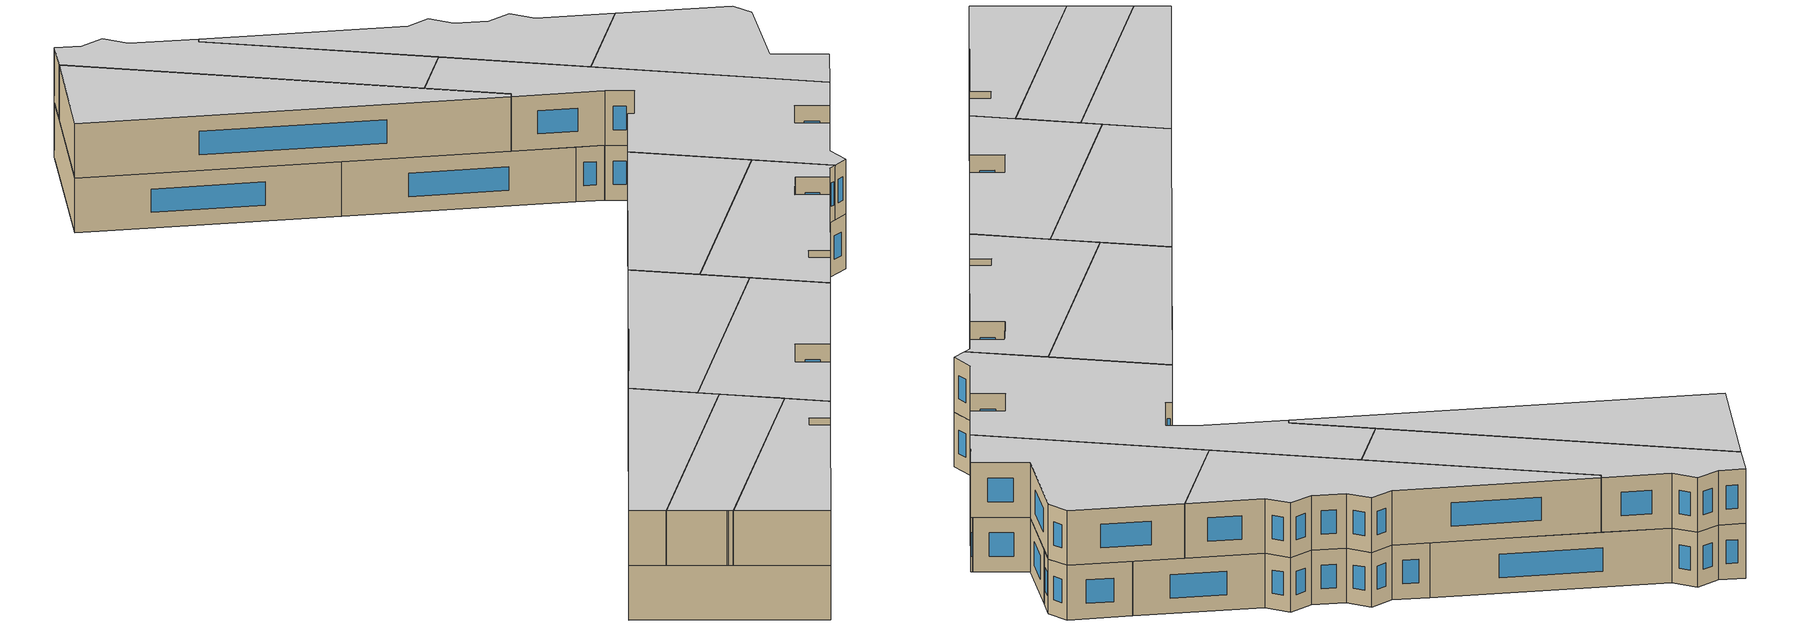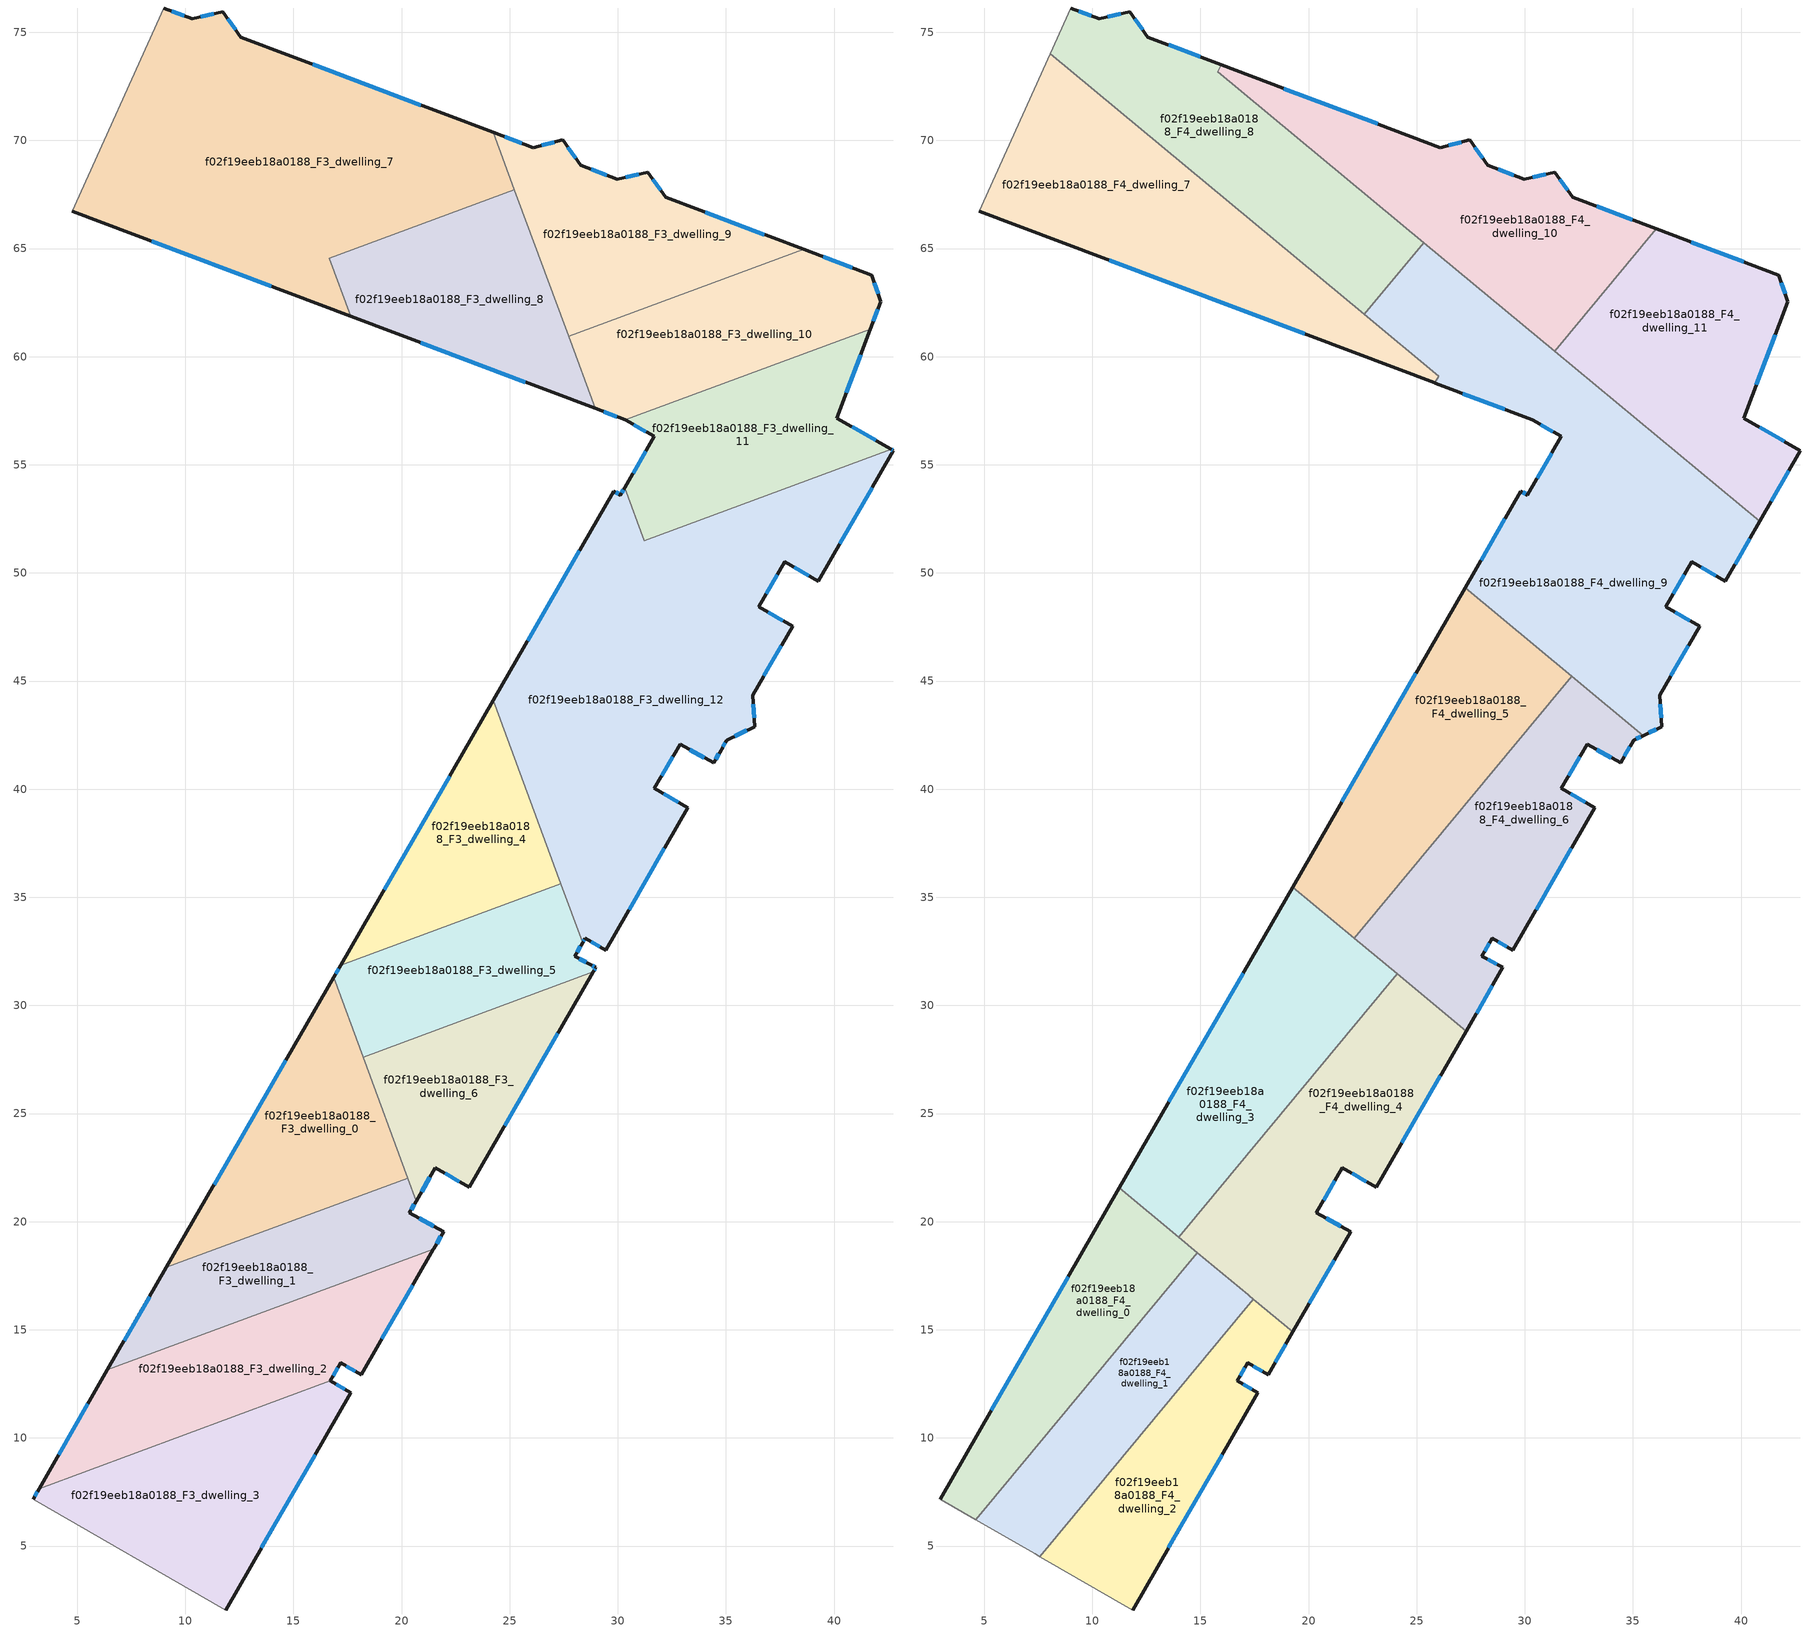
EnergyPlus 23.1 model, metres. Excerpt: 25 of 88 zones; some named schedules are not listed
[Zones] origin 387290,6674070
f02f19eeb18a0188_F3_dwelling_0
 floor to f02f19eeb18a0188_F2_dwelling_0 (EU_floor_Construction): 16.85,31.29 20.29,22.01 9.13,17.88 z9
 wall outside (EU_wall_Construction): 16.85,31.29 9.13,17.88 z9:12
 wall to f02f19eeb18a0188_F3_dwelling_1 (EU_wall_Construction): 9.13,17.88 20.29,22.01 z9:12
 wall to f02f19eeb18a0188_F3_dwelling_6 (EU_wall_Construction): 20.29,22.01 18.22,27.61 z9:12
 wall to f02f19eeb18a0188_F3_dwelling_5 (EU_wall_Construction): 18.22,27.61 16.85,31.29 z9:12
 window (EU_Window_Construction): 14.65,27.46 11.33,21.71 z9.86:11.14
f02f19eeb18a0188_F3_dwelling_1
 floor to f02f19eeb18a0188_F2_dwelling_1 (EU_floor_Construction): 20.68,20.95 20.37,20.41 21.95,19.54 21.49,18.76 21.47,18.73 6.4,13.14 9.13,17.88 20.29,22.01 z9
 wall outside (EU_wall_Construction): 21.47,18.73 21.49,18.76 21.95,19.54 20.37,20.41 20.68,20.95 / 9.13,17.88 6.4,13.14 z9:12
 wall to f02f19eeb18a0188_F3_dwelling_2 (EU_wall_Construction): 6.4,13.14 21.47,18.73 z9:12
 wall to f02f19eeb18a0188_F3_dwelling_6 (EU_wall_Construction): 20.68,20.95 20.29,22.01 z9:12
 window (EU_Window_Construction): 20.46,20.56 20.59,20.8 / 21.49,19.79 20.82,20.16 / 21.62,18.98 21.82,19.32 / 8.35,16.53 7.18,14.5 z9.86:11.14
f02f19eeb18a0188_F3_dwelling_10
 floor to f02f19eeb18a0188_F2_dwelling_10 (EU_floor_Construction): 41.74,63.77 42.15,62.55 41.67,61.27 30.35,57.08 28.96,57.61 27.72,60.94 38.59,64.96 z9
 wall outside (EU_wall_Construction): 41.67,61.27 42.15,62.55 41.74,63.77 38.59,64.96 / 28.96,57.61 30.35,57.08 z9:12
 wall to f02f19eeb18a0188_F3_dwelling_11 (EU_wall_Construction): 30.35,57.08 41.67,61.27 z9:12
 wall to f02f19eeb18a0188_F3_dwelling_9 (EU_wall_Construction): 38.59,64.96 27.72,60.94 z9:12
 wall to f02f19eeb18a0188_F3_dwelling_8 (EU_wall_Construction): 27.72,60.94 28.96,57.61 z9:12
 window (EU_Window_Construction): 40.84,64.11 39.49,64.62 / 42.03,62.9 41.86,63.42 / 41.81,61.64 42.01,62.18 / 29.36,57.46 29.95,57.23 z9.86:11.14
f02f19eeb18a0188_F3_dwelling_11
 floor to f02f19eeb18a0188_F2_dwelling_11 (EU_floor_Construction): 41.67,61.27 40.12,57.16 42.64,55.71 31.22,51.48 30.32,53.94 31.68,56.31 30.35,57.08 z9
 wall outside (EU_wall_Construction): 42.64,55.71 40.12,57.16 41.67,61.27 / 30.35,57.08 31.68,56.31 30.32,53.94 z9:12
 wall to f02f19eeb18a0188_F3_dwelling_12 (EU_wall_Construction): 30.32,53.94 31.22,51.48 42.64,55.71 z9:12
 window (EU_Window_Construction): 41.92,56.12 40.84,56.75 / 31.29,55.63 30.71,54.62 / 30.73,56.86 31.3,56.53 / 40.56,58.34 41.23,60.1 z9.86:11.14
f02f19eeb18a0188_F3_dwelling_12
 floor to f02f19eeb18a0188_F2_dwelling_12 (EU_floor_Construction): 42.75,55.65 39.28,49.62 37.72,50.52 36.52,48.44 38.08,47.54 36.23,44.33 36.33,42.9 35.03,42.26 34.79,41.84 34.77,41.8 34.43,41.22 32.9,42.07 31.68,40.04 33.24,39.14 29.44,32.55 28.49,33.1 28.38,32.91 24.23,44.1 29.81,53.78 30.12,53.6 30.32,53.94 31.22,51.48 42.64,55.71 z9
 wall outside (EU_wall_Construction): 28.38,32.91 28.49,33.1 29.44,32.55 33.24,39.14 31.68,40.04 32.9,42.07 34.43,41.22 34.77,41.8 34.79,41.84 35.03,42.26 36.33,42.9 36.23,44.33 38.08,47.54 36.52,48.44 37.72,50.52 39.28,49.62 42.75,55.65 42.64,55.71 / 30.32,53.94 30.12,53.6 29.81,53.78 24.23,44.1 z9:12
 wall to f02f19eeb18a0188_F3_dwelling_4 (EU_wall_Construction): 24.23,44.1 27.37,35.63 z9:12
 wall to f02f19eeb18a0188_F3_dwelling_5 (EU_wall_Construction): 27.37,35.63 28.38,32.91 z9:12
 window (EU_Window_Construction): 30.53,34.43 32.15,37.26 / 28.76,32.95 29.17,32.71 / 28.41,32.96 28.46,33.05 / 28.22,51.01 25.83,46.87 / 30.03,53.65 29.9,53.73 / 30.26,53.84 30.18,53.7 / 42.72,55.67 42.67,55.69 / 40.27,51.34 41.75,53.93 / 38.16,50.26 38.83,49.88 / 36.86,49.03 37.37,49.92 / 37.63,47.8 36.96,48.18 / 36.76,45.25 37.55,46.62 / 36.3,43.31 36.26,43.92 / 35.4,42.44 35.96,42.71 / 34.86,41.96 34.96,42.14 / 34.53,41.38 34.68,41.64 / 33.34,41.83 33.99,41.46 / 32.03,40.62 32.55,41.49 / 32.79,39.39 32.12,39.78 z9.86:11.14
f02f19eeb18a0188_F3_dwelling_2
 floor to f02f19eeb18a0188_F2_dwelling_2 (EU_floor_Construction): 21.47,18.73 18.13,12.92 17.18,13.47 16.7,12.64 3.24,7.66 6.4,13.14 z9
 wall outside (EU_wall_Construction): 16.7,12.64 17.18,13.47 18.13,12.92 21.47,18.73 / 6.4,13.14 3.24,7.66 z9:12
 wall to f02f19eeb18a0188_F3_dwelling_3 (EU_wall_Construction): 3.24,7.66 16.7,12.64 z9:12
 window (EU_Window_Construction): 19.09,14.58 20.52,17.07 / 17.45,13.32 17.86,13.08 / 16.84,12.88 17.04,13.24 / 5.49,11.58 4.14,9.22 z9.86:11.14
f02f19eeb18a0188_F3_dwelling_3
 floor to f02f19eeb18a0188_F2_dwelling_3 (EU_floor_Construction): 17.65,12.09 11.86,2.04 2.96,7.17 3.24,7.66 16.7,12.64 z9
 wall outside (EU_wall_Construction): 3.24,7.66 2.96,7.17 / 11.86,2.04 17.65,12.09 16.7,12.64 z9:12
 wall adiabatic (EU_wall_Construction): 2.96,7.17 11.86,2.04 z9:12
 window (EU_Window_Construction): 3.16,7.52 3.04,7.31 / 17.38,12.25 16.97,12.48 / 13.52,4.91 16,9.22 z9.86:11.14
f02f19eeb18a0188_F3_dwelling_4
 floor to f02f19eeb18a0188_F2_dwelling_4 (EU_floor_Construction): 24.23,44.1 27.37,35.63 17.18,31.86 z9
 wall outside (EU_wall_Construction): 24.23,44.1 17.18,31.86 z9:12
 wall to f02f19eeb18a0188_F3_dwelling_5 (EU_wall_Construction): 17.18,31.86 27.37,35.63 z9:12
 window (EU_Window_Construction): 22.22,40.6 19.2,35.36 z9.86:11.14
f02f19eeb18a0188_F3_dwelling_5
 floor to f02f19eeb18a0188_F2_dwelling_5 (EU_floor_Construction): 27.37,35.63 28.38,32.91 28.01,32.27 28.76,31.87 28.98,31.76 28.87,31.57 28.86,31.55 18.22,27.61 16.85,31.29 17.18,31.86 z9
 wall outside (EU_wall_Construction): 17.18,31.86 16.85,31.29 / 28.86,31.55 28.87,31.57 28.98,31.76 28.76,31.87 28.01,32.27 28.38,32.91 z9:12
 wall to f02f19eeb18a0188_F3_dwelling_6 (EU_wall_Construction): 18.22,27.61 28.86,31.55 z9:12
 window (EU_Window_Construction): 17.09,31.7 16.95,31.45 / 28.11,32.45 28.27,32.73 / 28.55,31.99 28.22,32.16 / 28.92,31.79 28.82,31.84 / 28.9,31.62 28.95,31.7 z9.86:11.14
f02f19eeb18a0188_F3_dwelling_6
 floor to f02f19eeb18a0188_F2_dwelling_6 (EU_floor_Construction): 28.86,31.55 23.12,21.59 21.56,22.49 20.68,20.95 18.22,27.61 z9
 wall outside (EU_wall_Construction): 20.68,20.95 21.56,22.49 23.12,21.59 28.86,31.55 z9:12
 window (EU_Window_Construction): 24.76,24.43 27.22,28.7 / 22.01,22.23 22.68,21.84 / 20.93,21.39 21.31,22.05 z9.86:11.14
f02f19eeb18a0188_F3_dwelling_7
 floor to f02f19eeb18a0188_F2_dwelling_7 (EU_floor_Construction): 24.23,70.37 25.22,67.71 16.66,64.54 17.66,61.87 4.77,66.73 9,76.12 10.32,75.62 11.72,75.95 12.56,74.78 z9
 wall outside (EU_wall_Construction): 24.23,70.37 12.56,74.78 11.72,75.95 10.32,75.62 9,76.12 / 4.77,66.73 17.66,61.87 z9:12
 wall to f02f19eeb18a0188_F3_dwelling_8 (EU_wall_Construction): 17.66,61.87 16.66,64.54 25.22,67.71 z9:12
 wall adiabatic (EU_wall_Construction): 9,76.12 4.77,66.73 z9:12
 wall to f02f19eeb18a0188_F3_dwelling_9 (EU_wall_Construction): 25.22,67.71 24.23,70.37 z9:12
 window (EU_Window_Construction): 12.32,75.11 11.96,75.62 / 20.9,71.63 15.9,73.52 / 8.45,65.34 13.97,63.26 / 9.94,75.77 9.38,75.98 / 11.32,75.86 10.72,75.72 z9.86:11.14
f02f19eeb18a0188_F3_dwelling_8
 floor to f02f19eeb18a0188_F2_dwelling_8 (EU_floor_Construction): 25.22,67.71 28.96,57.61 17.66,61.87 16.66,64.54 z9
 wall outside (EU_wall_Construction): 17.66,61.87 28.96,57.61 z9:12
 wall to f02f19eeb18a0188_F3_dwelling_9 (EU_wall_Construction): 27.72,60.94 25.22,67.71 z9:12
 window (EU_Window_Construction): 20.88,60.65 25.73,58.82 z9.86:11.14
f02f19eeb18a0188_F3_dwelling_9
 floor to f02f19eeb18a0188_F2_dwelling_9 (EU_floor_Construction): 38.59,64.96 27.72,60.94 24.23,70.37 26.09,69.67 27.45,70.02 28.29,68.85 29.97,68.21 31.37,68.54 32.21,67.37 z9
 wall outside (EU_wall_Construction): 38.59,64.96 32.21,67.37 31.37,68.54 29.97,68.21 28.29,68.85 27.45,70.02 26.09,69.67 24.23,70.37 z9:12
 window (EU_Window_Construction): 28.05,69.18 27.69,69.68 / 29.49,68.39 28.77,68.67 / 30.97,68.44 30.37,68.3 / 31.97,67.7 31.61,68.2 / 36.77,65.65 34.04,66.68 / 25.56,69.87 24.76,70.17 / 27.06,69.92 26.48,69.77 z9.86:11.14
f02f19eeb18a0188_F4_dwelling_0
 floor to f02f19eeb18a0188_F3_dwelling_1 (EU_floor_Construction): 14.85,18.57 12.1,15.26 6.4,13.14 9.13,17.88 13.66,19.56 z12
 floor to f02f19eeb18a0188_F3_dwelling_0 (EU_floor_Construction): 13.66,19.56 9.13,17.88 11.25,21.57 z12
 floor to f02f19eeb18a0188_F3_dwelling_2 (EU_floor_Construction): 12.1,15.26 6.93,9.02 3.24,7.66 6.4,13.14 z12
 floor to f02f19eeb18a0188_F3_dwelling_3 (EU_floor_Construction): 6.93,9.02 4.61,6.22 2.96,7.17 3.24,7.66 z12
 wall outside (EU_wall_Construction): 11.25,21.57 2.96,7.17 z12:15
 wall to f02f19eeb18a0188_F4_dwelling_1 (EU_wall_Construction): 4.61,6.22 14.85,18.57 z12:15
 wall adiabatic (EU_wall_Construction): 2.96,7.17 4.61,6.22 z12:15
 wall to f02f19eeb18a0188_F4_dwelling_3 (EU_wall_Construction): 13.99,19.29 11.25,21.57 z12:15
 wall to f02f19eeb18a0188_F4_dwelling_4 (EU_wall_Construction): 14.85,18.57 13.99,19.29 z12:15
 window (EU_Window_Construction): 8.88,17.45 5.33,11.29 z12.86:14.14
 ceiling to f02f19eeb18a0188_F5_dwelling_0 (EU_floor_Construction): 4.61,6.22 14.85,18.57 11.25,21.57 2.96,7.17 z15
f02f19eeb18a0188_F4_dwelling_1
 floor to f02f19eeb18a0188_F3_dwelling_2 (EU_floor_Construction): 17.22,16.61 17.26,16.58 17.45,16.42 13.25,11.37 6.93,9.02 12.1,15.26 16.77,16.98 z12
 floor to f02f19eeb18a0188_F3_dwelling_3 (EU_floor_Construction): 13.25,11.37 7.57,4.52 7.35,4.64 7.32,4.66 4.61,6.22 6.93,9.02 z12
 floor to f02f19eeb18a0188_F3_dwelling_1 (EU_floor_Construction): 16.77,16.98 12.1,15.26 14.85,18.57 z12
 wall adiabatic (EU_wall_Construction): 4.61,6.22 7.31,4.67 7.35,4.64 7.57,4.52 z12:15
 wall to f02f19eeb18a0188_F4_dwelling_2 (EU_wall_Construction): 7.57,4.52 17.45,16.42 z12:15
 wall to f02f19eeb18a0188_F4_dwelling_4 (EU_wall_Construction): 17.45,16.42 17.26,16.58 17.22,16.61 14.85,18.57 z12:15
 ceiling to f02f19eeb18a0188_F5_dwelling_1 (EU_floor_Construction): 7.57,4.52 17.45,16.42 17.26,16.58 17.22,16.61 14.85,18.57 4.61,6.22 7.31,4.67 7.35,4.64 z15
f02f19eeb18a0188_F4_dwelling_10
 floor to f02f19eeb18a0188_F3_dwelling_9 (EU_floor_Construction): 36.07,65.91 33.82,63.19 29.68,61.66 26.47,64.32 24.23,70.37 26.09,69.67 27.45,70.02 28.29,68.85 29.97,68.21 31.37,68.54 32.21,67.37 z12
 floor to f02f19eeb18a0188_F3_dwelling_10 (EU_floor_Construction): 33.82,63.19 31.38,60.25 29.68,61.66 z12
 floor to f02f19eeb18a0188_F3_dwelling_8 (EU_floor_Construction): 25.22,67.71 26.47,64.32 23.26,66.99 z12
 floor to f02f19eeb18a0188_F3_dwelling_7 (EU_floor_Construction): 24.23,70.37 25.22,67.71 23.26,66.99 15.79,73.18 15.97,73.49 z12
 wall outside (EU_wall_Construction): 36.07,65.91 32.21,67.37 31.37,68.54 29.97,68.21 28.29,68.85 27.45,70.02 26.09,69.67 15.97,73.49 z12:15
 wall to f02f19eeb18a0188_F4_dwelling_11 (EU_wall_Construction): 31.38,60.25 36.07,65.91 z12:15
 wall to f02f19eeb18a0188_F4_dwelling_8 (EU_wall_Construction): 15.97,73.49 15.79,73.18 25.32,65.27 z12:15
 wall to f02f19eeb18a0188_F4_dwelling_9 (EU_wall_Construction): 25.32,65.27 31.38,60.25 z12:15
 window (EU_Window_Construction): 31.97,67.7 31.61,68.2 / 34.97,66.33 33.32,66.95 / 23.2,70.76 18.86,72.4 / 27.06,69.92 26.48,69.77 / 28.05,69.18 27.69,69.68 / 29.49,68.39 28.77,68.67 / 30.97,68.44 30.37,68.3 z12.86:14.14
 ceiling to f02f19eeb18a0188_F5_dwelling_10 (EU_floor_Construction): 31.38,60.25 36.07,65.91 32.21,67.37 31.37,68.54 29.97,68.21 28.29,68.85 27.45,70.02 26.09,69.67 15.97,73.49 15.79,73.18 z15
f02f19eeb18a0188_F4_dwelling_11
 floor to f02f19eeb18a0188_F3_dwelling_10 (EU_floor_Construction): 41.74,63.77 42.15,62.55 41.67,61.27 33.7,58.32 31.38,60.25 33.82,63.19 38.59,64.96 z12
 floor to f02f19eeb18a0188_F3_dwelling_11 (EU_floor_Construction): 41.67,61.27 40.12,57.16 42.64,55.71 38.63,54.23 33.7,58.32 z12
 floor to f02f19eeb18a0188_F3_dwelling_9 (EU_floor_Construction): 38.59,64.96 33.82,63.19 36.07,65.91 z12
 floor to f02f19eeb18a0188_F3_dwelling_12 (EU_floor_Construction): 42.75,55.65 40.86,52.38 38.63,54.23 42.64,55.71 z12
 wall outside (EU_wall_Construction): 40.86,52.38 42.75,55.65 40.12,57.16 42.15,62.55 41.74,63.77 36.07,65.91 z12:15
 wall to f02f19eeb18a0188_F4_dwelling_9 (EU_wall_Construction): 31.38,60.25 40.86,52.38 z12:15
 window (EU_Window_Construction): 42,56.08 40.87,56.73 / 41.4,53.31 42.21,54.71 / 40.12,64.38 37.69,65.3 / 42.03,62.9 41.86,63.42 / 40.7,58.7 41.57,61.01 z12.86:14.14
 ceiling to f02f19eeb18a0188_F5_dwelling_11 (EU_floor_Construction): 40.86,52.38 42.75,55.65 40.12,57.16 42.15,62.55 41.74,63.77 36.07,65.91 31.38,60.25 z15
f02f19eeb18a0188_F4_dwelling_2
 floor to f02f19eeb18a0188_F3_dwelling_3 (EU_floor_Construction): 17.65,12.09 11.86,2.04 7.57,4.52 13.25,11.37 16.7,12.64 z12
 floor to f02f19eeb18a0188_F3_dwelling_2 (EU_floor_Construction): 19.27,14.91 18.13,12.92 17.18,13.47 16.7,12.64 13.25,11.37 17.45,16.42 z12
 wall outside (EU_wall_Construction): 11.86,2.04 17.65,12.09 16.7,12.64 17.18,13.47 18.13,12.92 19.27,14.91 z12:15
 wall adiabatic (EU_wall_Construction): 7.57,4.52 11.86,2.04 z12:15
 wall to f02f19eeb18a0188_F4_dwelling_4 (EU_wall_Construction): 19.27,14.91 17.45,16.42 z12:15
 window (EU_Window_Construction): 18.46,13.49 18.95,14.34 / 17.45,13.32 17.86,13.08 / 16.84,12.88 17.04,13.24 / 17.38,12.25 16.97,12.48 / 13.52,4.91 16,9.22 z12.86:14.14
 ceiling to f02f19eeb18a0188_F5_dwelling_2 (EU_floor_Construction): 11.86,2.04 17.65,12.09 16.7,12.64 17.18,13.47 18.13,12.92 19.27,14.91 17.45,16.42 7.57,4.52 z15
f02f19eeb18a0188_F4_dwelling_3
 floor to f02f19eeb18a0188_F3_dwelling_0 (EU_floor_Construction): 16.85,31.29 19.04,25.37 14.47,19.86 13.66,19.56 11.25,21.57 z12
 floor to f02f19eeb18a0188_F3_dwelling_5 (EU_floor_Construction): 24.09,31.46 22.08,29.04 18.22,27.61 16.85,31.29 17.18,31.86 21.62,33.5 z12
 floor to f02f19eeb18a0188_F3_dwelling_1 (EU_floor_Construction): 14.47,19.86 13.99,19.29 13.66,19.56 z12
 floor to f02f19eeb18a0188_F3_dwelling_4 (EU_floor_Construction): 21.62,33.5 17.18,31.86 19.26,35.46 z12
 floor to f02f19eeb18a0188_F3_dwelling_6 (EU_floor_Construction): 22.08,29.04 19.04,25.37 18.22,27.61 z12
 wall outside (EU_wall_Construction): 19.26,35.46 11.25,21.57 z12:15
 wall to f02f19eeb18a0188_F4_dwelling_4 (EU_wall_Construction): 13.99,19.29 24.09,31.46 z12:15
 wall to f02f19eeb18a0188_F4_dwelling_5 (EU_wall_Construction): 22.1,33.1 19.26,35.46 z12:15
 wall to f02f19eeb18a0188_F4_dwelling_6 (EU_wall_Construction): 24.09,31.46 22.1,33.1 z12:15
 window (EU_Window_Construction): 16.97,31.49 13.54,25.54 z12.86:14.14
 ceiling to f02f19eeb18a0188_F5_dwelling_3 (EU_floor_Construction): 13.99,19.29 24.09,31.46 19.26,35.46 11.25,21.57 z15
f02f19eeb18a0188_F4_dwelling_4
 floor to f02f19eeb18a0188_F3_dwelling_6 (EU_floor_Construction): 27.28,28.81 23.12,21.59 21.56,22.49 20.68,20.95 19.04,25.37 22.08,29.04 25.48,30.3 z12
 floor to f02f19eeb18a0188_F3_dwelling_0 (EU_floor_Construction): 19.04,25.37 20.29,22.01 14.47,19.86 z12
 floor to f02f19eeb18a0188_F3_dwelling_1 (EU_floor_Construction): 20.68,20.95 20.37,20.41 21.95,19.54 21.49,18.76 21.48,18.74 21.47,18.73 16.77,16.98 13.99,19.29 14.47,19.86 20.29,22.01 z12
 floor to f02f19eeb18a0188_F3_dwelling_2 (EU_floor_Construction): 21.47,18.73 19.27,14.91 16.77,16.98 z12
 floor to f02f19eeb18a0188_F3_dwelling_5 (EU_floor_Construction): 25.48,30.3 22.08,29.04 24.09,31.45 z12
 wall outside (EU_wall_Construction): 19.27,14.91 21.95,19.54 20.37,20.41 21.56,22.49 23.12,21.59 27.28,28.8 z12:15
 wall to f02f19eeb18a0188_F4_dwelling_6 (EU_wall_Construction): 27.28,28.8 24.09,31.46 z12:15
 window (EU_Window_Construction): 20.04,16.23 21.18,18.22 / 24.31,23.65 26.09,26.74 / 22.01,22.23 22.68,21.84 / 20.71,21 21.22,21.89 / 21.49,19.79 20.82,20.16 z12.86:14.14
 ceiling to f02f19eeb18a0188_F5_dwelling_4 (EU_floor_Construction): 21.95,19.54 20.37,20.41 21.56,22.49 23.12,21.59 27.28,28.8 24.09,31.46 13.99,19.29 19.27,14.91 z15
f02f19eeb18a0188_F4_dwelling_5
 floor to f02f19eeb18a0188_F3_dwelling_4 (EU_floor_Construction): 24.23,44.1 26.39,38.27 22.8,33.94 21.62,33.5 19.26,35.46 z12
 floor to f02f19eeb18a0188_F3_dwelling_5 (EU_floor_Construction): 22.8,33.94 22.1,33.1 21.62,33.5 z12
 floor to f02f19eeb18a0188_F3_dwelling_12 (EU_floor_Construction): 32.17,45.23 26.39,38.27 24.23,44.1 27.24,49.32 z12
 wall outside (EU_wall_Construction): 27.24,49.32 19.26,35.46 z12:15
 wall to f02f19eeb18a0188_F4_dwelling_6 (EU_wall_Construction): 22.1,33.1 32.17,45.23 z12:15
 wall to f02f19eeb18a0188_F4_dwelling_9 (EU_wall_Construction): 32.17,45.23 27.24,49.32 z12:15
 window (EU_Window_Construction): 24.96,45.36 21.54,39.42 z12.86:14.14
 ceiling to f02f19eeb18a0188_F5_dwelling_5 (EU_floor_Construction): 22.1,33.1 32.17,45.23 27.24,49.32 19.26,35.46 z15
f02f19eeb18a0188_F4_dwelling_6
 floor to f02f19eeb18a0188_F3_dwelling_12 (EU_floor_Construction): 35.48,42.48 35.03,42.26 34.43,41.22 32.9,42.07 31.68,40.04 33.24,39.14 29.44,32.55 28.49,33.1 28.38,32.91 26.39,38.27 32.17,45.23 z12
 floor to f02f19eeb18a0188_F3_dwelling_4 (EU_floor_Construction): 26.39,38.27 27.37,35.63 22.8,33.94 z12
 floor to f02f19eeb18a0188_F3_dwelling_5 (EU_floor_Construction): 27.37,35.63 28.38,32.91 28.01,32.27 28.76,31.87 28.98,31.76 28.87,31.57 28.86,31.55 25.48,30.3 22.1,33.1 22.8,33.94 z12
 floor to f02f19eeb18a0188_F3_dwelling_6 (EU_floor_Construction): 28.86,31.55 27.28,28.81 25.48,30.3 z12
 wall outside (EU_wall_Construction): 27.28,28.8 28.98,31.76 28.01,32.27 28.49,33.1 29.44,32.55 33.24,39.14 31.68,40.04 32.9,42.07 34.43,41.22 35.03,42.26 35.48,42.48 z12:15
 wall to f02f19eeb18a0188_F4_dwelling_9 (EU_wall_Construction): 35.48,42.48 32.17,45.23 z12:15
 window (EU_Window_Construction): 32.79,39.39 32.12,39.78 / 30.53,34.43 32.15,37.26 / 28.76,32.95 29.17,32.71 / 28.15,32.51 28.35,32.86 / 28.71,31.9 28.29,32.12 / 27.77,29.65 28.5,30.91 / 35.16,42.32 35.36,42.42 / 34.61,41.51 34.86,41.96 / 33.34,41.83 33.99,41.46 / 32.03,40.62 32.55,41.49 z12.86:14.14
 ceiling to f02f19eeb18a0188_F5_dwelling_6 (EU_floor_Construction): 29.44,32.55 33.24,39.14 31.68,40.04 32.9,42.07 34.43,41.22 35.03,42.26 35.48,42.48 32.17,45.23 22.1,33.1 27.28,28.8 28.98,31.76 28.01,32.27 28.49,33.1 z15
f02f19eeb18a0188_F4_dwelling_7
 floor to f02f19eeb18a0188_F3_dwelling_7 (EU_floor_Construction): 18.59,65.26 16.66,64.54 17.65,61.87 4.77,66.73 8.05,74 z12
 floor to f02f19eeb18a0188_F3_dwelling_8 (EU_floor_Construction): 26.02,59.09 25.84,58.78 17.65,61.87 16.66,64.54 18.59,65.26 z12
 wall outside (EU_wall_Construction): 4.77,66.73 25.84,58.78 z12:15
 wall adiabatic (EU_wall_Construction): 8.05,74 4.77,66.73 z12:15
 wall to f02f19eeb18a0188_F4_dwelling_8 (EU_wall_Construction): 22.57,61.95 8.05,74 z12:15
 wall to f02f19eeb18a0188_F4_dwelling_9 (EU_wall_Construction): 25.84,58.78 26.02,59.09 22.57,61.95 z12:15
 window (EU_Window_Construction): 10.79,64.46 19.82,61.05 z12.86:14.14
 ceiling to f02f19eeb18a0188_F5_dwelling_7 (EU_floor_Construction): 25.84,58.78 26.02,59.09 8.05,74 4.77,66.73 z15
f02f19eeb18a0188_F4_dwelling_8
 floor to f02f19eeb18a0188_F3_dwelling_8 (EU_floor_Construction): 25.32,65.28 22.57,61.95 18.59,65.26 23.26,66.99 z12
 floor to f02f19eeb18a0188_F3_dwelling_7 (EU_floor_Construction): 15.97,73.49 15.79,73.18 23.26,66.99 18.59,65.26 8.05,74 9,76.12 10.32,75.62 11.72,75.95 12.56,74.78 z12
 wall outside (EU_wall_Construction): 15.97,73.49 12.56,74.78 11.72,75.95 10.32,75.62 9,76.12 z12:15
 wall to f02f19eeb18a0188_F4_dwelling_9 (EU_wall_Construction): 22.57,61.95 25.32,65.28 z12:15
 wall adiabatic (EU_wall_Construction): 9,76.12 8.05,74 z12:15
 window (EU_Window_Construction): 14.99,73.86 13.53,74.41 / 9.94,75.77 9.38,75.98 / 11.32,75.86 10.72,75.72 / 12.32,75.11 11.96,75.62 z12.86:14.14
 ceiling to f02f19eeb18a0188_F5_dwelling_8 (EU_floor_Construction): 22.57,61.95 25.32,65.28 15.79,73.18 15.97,73.49 12.56,74.78 11.72,75.95 10.32,75.62 9,76.12 8.05,74 z15
f02f19eeb18a0188_F4_dwelling_9
 floor to f02f19eeb18a0188_F3_dwelling_11 (EU_floor_Construction): 38.63,54.23 31.22,51.48 30.32,53.94 31.68,56.31 30.35,57.08 33.7,58.32 z12
 floor to f02f19eeb18a0188_F3_dwelling_10 (EU_floor_Construction): 33.7,58.32 30.35,57.08 28.96,57.61 27.72,60.94 29.68,61.66 z12
 floor to f02f19eeb18a0188_F3_dwelling_12 (EU_floor_Construction): 40.86,52.38 39.28,49.62 37.72,50.52 36.52,48.44 38.08,47.54 36.23,44.33 36.33,42.9 35.48,42.48 27.24,49.32 29.81,53.78 30.12,53.6 30.32,53.94 31.22,51.48 38.63,54.23 z12
 floor to f02f19eeb18a0188_F3_dwelling_9 (EU_floor_Construction): 29.68,61.66 27.72,60.94 26.47,64.32 z12
 floor to f02f19eeb18a0188_F3_dwelling_8 (EU_floor_Construction): 26.47,64.32 28.96,57.61 25.85,58.78 26.01,59.07 26.02,59.09 22.57,61.95 25.32,65.27 z12
 wall outside (EU_wall_Construction): 25.85,58.78 30.35,57.08 31.68,56.31 30.12,53.6 29.81,53.78 27.24,49.32 / 35.48,42.48 36.33,42.9 36.23,44.33 38.08,47.54 36.52,48.44 37.72,50.52 39.28,49.62 40.86,52.38 z12:15
 window (EU_Window_Construction): 29.08,52.5 27.97,50.59 / 30.03,53.65 29.9,53.73 / 31.24,55.54 30.57,54.37 / 30.73,56.86 31.3,56.53 / 27.13,58.29 29.06,57.57 / 39.73,50.41 40.41,51.59 / 38.16,50.26 38.83,49.88 / 36.86,49.03 37.37,49.92 / 37.63,47.8 36.96,48.18 / 36.76,45.25 37.55,46.62 / 36.3,43.31 36.26,43.92 / 35.72,42.6 36.08,42.78 z12.86:14.14
 ceiling to f02f19eeb18a0188_F5_dwelling_9 (EU_floor_Construction): 36.33,42.9 36.23,44.33 38.08,47.54 36.52,48.44 37.72,50.52 39.28,49.62 40.86,52.38 25.32,65.28 22.57,61.95 26.02,59.09 25.85,58.78 30.35,57.08 31.68,56.31 30.12,53.6 29.81,53.78 27.24,49.32 35.48,42.48 z15
[Building]
EU S2 Campaign: North Axis=0; Terrain=City; Solar Distribution=FullExterior
[Site:Location]
Helsinki-Vantaa.AP: Latitude=60.317; Longitude=24.963; Time Zone=2; Elevation=54.6
[SizingPeriod:WeatherFileDays]
AnnualSizingPeriod: Begin Month=1; Begin Day of Month=1; End Month=12; End Day of Month=31; Day of Week for Start Day=Monday; Use Weather File Daylight Saving Period=No; Use Weather File Rain and Snow Indicators=No
[MATERIAL]
EU_InternalMass_Material: Roughness=MediumRough; Thickness=0.1; Conductivity=1; Density=1800; Specific Heat=900; Thermal Absorptance=0.9; Solar Absorptance=0.7; Visible Absorptance=0.7
[MATERIAL:NOMASS] Roughness=MediumRough; Thermal Absorptance=0.9; Solar Absorptance=0.7; Visible Absorptance=0.7
Name | Thermal Resistance
EU_wall_NoMass | 2.6932
EU_floor_NoMass | 2.22482
[WINDOWMATERIAL:SIMPLEGLAZINGSYSTEM]
EU_Window_SimpleGlazing: UFactor=2.14966; Solar Heat Gain Coefficient=0.7; Visible Transmittance=0.7
[CONSTRUCTION]
EU_wall_Construction: EU_wall_NoMass
EU_floor_Construction: EU_floor_NoMass
EU_Window_Construction: EU_Window_SimpleGlazing
EU_InternalMass_Construction: EU_InternalMass_Material
[ZONE] Type=1; Multiplier=1; Ceiling Height=autocalculate; Floor Area=autocalculate; Part of Total Floor Area=Yes
Name | Volume
f02f19eeb18a0188_F3_dwelling_0 | 176.631
f02f19eeb18a0188_F4_dwelling_0 | 160.19
f02f19eeb18a0188_F3_dwelling_1 | 147.568
f02f19eeb18a0188_F4_dwelling_1 | 159.398
f02f19eeb18a0188_F3_dwelling_10 | 180.247
f02f19eeb18a0188_F4_dwelling_10 | 240.284
f02f19eeb18a0188_F3_dwelling_11 | 181.058
f02f19eeb18a0188_F4_dwelling_11 | 240.88
f02f19eeb18a0188_F3_dwelling_12 | 530.786
f02f19eeb18a0188_F3_dwelling_2 | 194.271
f02f19eeb18a0188_F4_dwelling_2 | 162.16
f02f19eeb18a0188_F3_dwelling_3 | 205.6
f02f19eeb18a0188_F4_dwelling_3 | 233.459
f02f19eeb18a0188_F3_dwelling_4 | 147.116
f02f19eeb18a0188_F4_dwelling_4 | 248.317
f02f19eeb18a0188_F3_dwelling_5 | 147.178
f02f19eeb18a0188_F4_dwelling_5 | 238.76
f02f19eeb18a0188_F3_dwelling_6 | 147.1
f02f19eeb18a0188_F4_dwelling_6 | 238.721
f02f19eeb18a0188_F3_dwelling_7 | 465.847
f02f19eeb18a0188_F4_dwelling_7 | 281.135
f02f19eeb18a0188_F3_dwelling_8 | 186.424
f02f19eeb18a0188_F4_dwelling_8 | 234.87
f02f19eeb18a0188_F3_dwelling_9 | 180.656
f02f19eeb18a0188_F4_dwelling_9 | 452.38
[INTERNALMASS] Construction=EU_InternalMass_Construction
Name | Zone or ZoneList | Surface Area
f02f19eeb18a0188_F3_dwelling_0_EU_InternalMass | f02f19eeb18a0188_F3_dwelling_0 | 58.8772
f02f19eeb18a0188_F3_dwelling_1_EU_InternalMass | f02f19eeb18a0188_F3_dwelling_1 | 49.1831
f02f19eeb18a0188_F3_dwelling_2_EU_InternalMass | f02f19eeb18a0188_F3_dwelling_2 | 64.764
f02f19eeb18a0188_F3_dwelling_3_EU_InternalMass | f02f19eeb18a0188_F3_dwelling_3 | 68.5334
f02f19eeb18a0188_F3_dwelling_4_EU_InternalMass | f02f19eeb18a0188_F3_dwelling_4 | 49.0386
f02f19eeb18a0188_F3_dwelling_5_EU_InternalMass | f02f19eeb18a0188_F3_dwelling_5 | 49.0591
f02f19eeb18a0188_F3_dwelling_6_EU_InternalMass | f02f19eeb18a0188_F3_dwelling_6 | 49.0329
f02f19eeb18a0188_F3_dwelling_7_EU_InternalMass | f02f19eeb18a0188_F3_dwelling_7 | 155.287
f02f19eeb18a0188_F3_dwelling_8_EU_InternalMass | f02f19eeb18a0188_F3_dwelling_8 | 62.1413
f02f19eeb18a0188_F3_dwelling_9_EU_InternalMass | f02f19eeb18a0188_F3_dwelling_9 | 60.2184
f02f19eeb18a0188_F3_dwelling_10_EU_InternalMass | f02f19eeb18a0188_F3_dwelling_10 | 60.0824
f02f19eeb18a0188_F3_dwelling_11_EU_InternalMass | f02f19eeb18a0188_F3_dwelling_11 | 60.3525
f02f19eeb18a0188_F3_dwelling_12_EU_InternalMass | f02f19eeb18a0188_F3_dwelling_12 | 176.927
f02f19eeb18a0188_F4_dwelling_0_EU_InternalMass | f02f19eeb18a0188_F4_dwelling_0 | 53.3965
f02f19eeb18a0188_F4_dwelling_1_EU_InternalMass | f02f19eeb18a0188_F4_dwelling_1 | 53.1284
f02f19eeb18a0188_F4_dwelling_2_EU_InternalMass | f02f19eeb18a0188_F4_dwelling_2 | 54.0585
f02f19eeb18a0188_F4_dwelling_3_EU_InternalMass | f02f19eeb18a0188_F4_dwelling_3 | 77.8194
f02f19eeb18a0188_F4_dwelling_4_EU_InternalMass | f02f19eeb18a0188_F4_dwelling_4 | 82.7722
f02f19eeb18a0188_F4_dwelling_5_EU_InternalMass | f02f19eeb18a0188_F4_dwelling_5 | 79.5867
f02f19eeb18a0188_F4_dwelling_6_EU_InternalMass | f02f19eeb18a0188_F4_dwelling_6 | 79.5734
f02f19eeb18a0188_F4_dwelling_7_EU_InternalMass | f02f19eeb18a0188_F4_dwelling_7 | 93.7127
f02f19eeb18a0188_F4_dwelling_8_EU_InternalMass | f02f19eeb18a0188_F4_dwelling_8 | 78.2906
f02f19eeb18a0188_F4_dwelling_9_EU_InternalMass | f02f19eeb18a0188_F4_dwelling_9 | 150.793
f02f19eeb18a0188_F4_dwelling_10_EU_InternalMass | f02f19eeb18a0188_F4_dwelling_10 | 80.0942
f02f19eeb18a0188_F4_dwelling_11_EU_InternalMass | f02f19eeb18a0188_F4_dwelling_11 | 80.2926
[OTHEREQUIPMENT] Fuel Type=Electricity; Design Level Calculation Method=Watts/Area; Power per Zone Floor Area=1; Fraction Latent=0; Fraction Radiant=0; Fraction Lost=0; Carbon Dioxide Generation Rate=0; EndUse Subcategory=EU_Step8_InternalGains
Name | Zone or ZoneList or Space or SpaceList | Schedule
EU_Step8_InternalGain_f02f19eeb18a0188_F3_dwelling_0_f000 | f02f19eeb18a0188_F3_dwelling_0 | EU_Step8_GainSchedule_f02f19eeb18a0188_F3_dwelling_0_f000
EU_Step8_InternalGain_f02f19eeb18a0188_F3_dwelling_1_f000 | f02f19eeb18a0188_F3_dwelling_1 | EU_Step8_GainSchedule_f02f19eeb18a0188_F3_dwelling_1_f000
EU_Step8_InternalGain_f02f19eeb18a0188_F3_dwelling_2_f000 | f02f19eeb18a0188_F3_dwelling_2 | EU_Step8_GainSchedule_f02f19eeb18a0188_F3_dwelling_2_f000
EU_Step8_InternalGain_f02f19eeb18a0188_F3_dwelling_3_f000 | f02f19eeb18a0188_F3_dwelling_3 | EU_Step8_GainSchedule_f02f19eeb18a0188_F3_dwelling_3_f000
EU_Step8_InternalGain_f02f19eeb18a0188_F3_dwelling_4_f000 | f02f19eeb18a0188_F3_dwelling_4 | EU_Step8_GainSchedule_f02f19eeb18a0188_F3_dwelling_4_f000
EU_Step8_InternalGain_f02f19eeb18a0188_F3_dwelling_5_f000 | f02f19eeb18a0188_F3_dwelling_5 | EU_Step8_GainSchedule_f02f19eeb18a0188_F3_dwelling_5_f000
EU_Step8_InternalGain_f02f19eeb18a0188_F3_dwelling_6_f000 | f02f19eeb18a0188_F3_dwelling_6 | EU_Step8_GainSchedule_f02f19eeb18a0188_F3_dwelling_6_f000
EU_Step8_InternalGain_f02f19eeb18a0188_F3_dwelling_7_f000 | f02f19eeb18a0188_F3_dwelling_7 | EU_Step8_GainSchedule_f02f19eeb18a0188_F3_dwelling_7_f000
EU_Step8_InternalGain_f02f19eeb18a0188_F3_dwelling_8_f000 | f02f19eeb18a0188_F3_dwelling_8 | EU_Step8_GainSchedule_f02f19eeb18a0188_F3_dwelling_8_f000
EU_Step8_InternalGain_f02f19eeb18a0188_F3_dwelling_9_f000 | f02f19eeb18a0188_F3_dwelling_9 | EU_Step8_GainSchedule_f02f19eeb18a0188_F3_dwelling_9_f000
EU_Step8_InternalGain_f02f19eeb18a0188_F3_dwelling_10_f000 | f02f19eeb18a0188_F3_dwelling_10 | EU_Step8_GainSchedule_f02f19eeb18a0188_F3_dwelling_10_f000
EU_Step8_InternalGain_f02f19eeb18a0188_F3_dwelling_11_f000 | f02f19eeb18a0188_F3_dwelling_11 | EU_Step8_GainSchedule_f02f19eeb18a0188_F3_dwelling_11_f000
EU_Step8_InternalGain_f02f19eeb18a0188_F3_dwelling_12_f000 | f02f19eeb18a0188_F3_dwelling_12 | EU_Step8_GainSchedule_f02f19eeb18a0188_F3_dwelling_12_f000
EU_Step8_InternalGain_f02f19eeb18a0188_F4_dwelling_0_f000 | f02f19eeb18a0188_F4_dwelling_0 | EU_Step8_GainSchedule_f02f19eeb18a0188_F4_dwelling_0_f000
EU_Step8_InternalGain_f02f19eeb18a0188_F4_dwelling_1_f000 | f02f19eeb18a0188_F4_dwelling_1 | EU_Step8_GainSchedule_f02f19eeb18a0188_F4_dwelling_1_f000
EU_Step8_InternalGain_f02f19eeb18a0188_F4_dwelling_2_f000 | f02f19eeb18a0188_F4_dwelling_2 | EU_Step8_GainSchedule_f02f19eeb18a0188_F4_dwelling_2_f000
EU_Step8_InternalGain_f02f19eeb18a0188_F4_dwelling_3_f000 | f02f19eeb18a0188_F4_dwelling_3 | EU_Step8_GainSchedule_f02f19eeb18a0188_F4_dwelling_3_f000
EU_Step8_InternalGain_f02f19eeb18a0188_F4_dwelling_4_f000 | f02f19eeb18a0188_F4_dwelling_4 | EU_Step8_GainSchedule_f02f19eeb18a0188_F4_dwelling_4_f000
EU_Step8_InternalGain_f02f19eeb18a0188_F4_dwelling_5_f000 | f02f19eeb18a0188_F4_dwelling_5 | EU_Step8_GainSchedule_f02f19eeb18a0188_F4_dwelling_5_f000
EU_Step8_InternalGain_f02f19eeb18a0188_F4_dwelling_6_f000 | f02f19eeb18a0188_F4_dwelling_6 | EU_Step8_GainSchedule_f02f19eeb18a0188_F4_dwelling_6_f000
EU_Step8_InternalGain_f02f19eeb18a0188_F4_dwelling_7_f000 | f02f19eeb18a0188_F4_dwelling_7 | EU_Step8_GainSchedule_f02f19eeb18a0188_F4_dwelling_7_f000
EU_Step8_InternalGain_f02f19eeb18a0188_F4_dwelling_8_f000 | f02f19eeb18a0188_F4_dwelling_8 | EU_Step8_GainSchedule_f02f19eeb18a0188_F4_dwelling_8_f000
EU_Step8_InternalGain_f02f19eeb18a0188_F4_dwelling_9_f000 | f02f19eeb18a0188_F4_dwelling_9 | EU_Step8_GainSchedule_f02f19eeb18a0188_F4_dwelling_9_f000
EU_Step8_InternalGain_f02f19eeb18a0188_F4_dwelling_10_f000 | f02f19eeb18a0188_F4_dwelling_10 | EU_Step8_GainSchedule_f02f19eeb18a0188_F4_dwelling_10_f000
EU_Step8_InternalGain_f02f19eeb18a0188_F4_dwelling_11_f000 | f02f19eeb18a0188_F4_dwelling_11 | EU_Step8_GainSchedule_f02f19eeb18a0188_F4_dwelling_11_f000
[ZONEVENTILATION:DESIGNFLOWRATE] Schedule=EU_AlwaysOn; Design Flow Rate Calculation Method=AirChanges/Hour; Air Changes per Hour=0.586271; Ventilation Type=Natural; Fan Pressure Rise=0; Fan Total Efficiency=1; Constant Term Coefficient=1; Temperature Term Coefficient=0; Velocity Term Coefficient=0; Velocity Squared Term Coefficient=0; Minimum Indoor Temperature=-100; Maximum Indoor Temperature=100; Delta Temperature=-100; Minimum Outdoor Temperature=-100; Maximum Outdoor Temperature=100; Maximum Wind Speed=40
Name | Zone or ZoneList or Space or SpaceList
EU_ConstantAir_f02f19eeb18a0188_F3_dwelling_0 | f02f19eeb18a0188_F3_dwelling_0
EU_ConstantAir_f02f19eeb18a0188_F3_dwelling_1 | f02f19eeb18a0188_F3_dwelling_1
EU_ConstantAir_f02f19eeb18a0188_F3_dwelling_2 | f02f19eeb18a0188_F3_dwelling_2
EU_ConstantAir_f02f19eeb18a0188_F3_dwelling_3 | f02f19eeb18a0188_F3_dwelling_3
EU_ConstantAir_f02f19eeb18a0188_F3_dwelling_4 | f02f19eeb18a0188_F3_dwelling_4
EU_ConstantAir_f02f19eeb18a0188_F3_dwelling_5 | f02f19eeb18a0188_F3_dwelling_5
EU_ConstantAir_f02f19eeb18a0188_F3_dwelling_6 | f02f19eeb18a0188_F3_dwelling_6
EU_ConstantAir_f02f19eeb18a0188_F3_dwelling_7 | f02f19eeb18a0188_F3_dwelling_7
EU_ConstantAir_f02f19eeb18a0188_F3_dwelling_8 | f02f19eeb18a0188_F3_dwelling_8
EU_ConstantAir_f02f19eeb18a0188_F3_dwelling_9 | f02f19eeb18a0188_F3_dwelling_9
EU_ConstantAir_f02f19eeb18a0188_F3_dwelling_10 | f02f19eeb18a0188_F3_dwelling_10
EU_ConstantAir_f02f19eeb18a0188_F3_dwelling_11 | f02f19eeb18a0188_F3_dwelling_11
EU_ConstantAir_f02f19eeb18a0188_F3_dwelling_12 | f02f19eeb18a0188_F3_dwelling_12
EU_ConstantAir_f02f19eeb18a0188_F4_dwelling_0 | f02f19eeb18a0188_F4_dwelling_0
EU_ConstantAir_f02f19eeb18a0188_F4_dwelling_1 | f02f19eeb18a0188_F4_dwelling_1
EU_ConstantAir_f02f19eeb18a0188_F4_dwelling_2 | f02f19eeb18a0188_F4_dwelling_2
EU_ConstantAir_f02f19eeb18a0188_F4_dwelling_3 | f02f19eeb18a0188_F4_dwelling_3
EU_ConstantAir_f02f19eeb18a0188_F4_dwelling_4 | f02f19eeb18a0188_F4_dwelling_4
EU_ConstantAir_f02f19eeb18a0188_F4_dwelling_5 | f02f19eeb18a0188_F4_dwelling_5
EU_ConstantAir_f02f19eeb18a0188_F4_dwelling_6 | f02f19eeb18a0188_F4_dwelling_6
EU_ConstantAir_f02f19eeb18a0188_F4_dwelling_7 | f02f19eeb18a0188_F4_dwelling_7
EU_ConstantAir_f02f19eeb18a0188_F4_dwelling_8 | f02f19eeb18a0188_F4_dwelling_8
EU_ConstantAir_f02f19eeb18a0188_F4_dwelling_9 | f02f19eeb18a0188_F4_dwelling_9
EU_ConstantAir_f02f19eeb18a0188_F4_dwelling_10 | f02f19eeb18a0188_F4_dwelling_10
EU_ConstantAir_f02f19eeb18a0188_F4_dwelling_11 | f02f19eeb18a0188_F4_dwelling_11
[HVACTEMPLATE:ZONE:IDEALLOADSAIRSYSTEM] System Availability Schedule=EU_AlwaysOn; Maximum Heating Supply Air Temperature=50; Minimum Cooling Supply Air Temperature=13; Maximum Heating Supply Air Humidity Ratio=0.0156; Minimum Cooling Supply Air Humidity Ratio=0.0077; Heating Limit=NoLimit; Cooling Limit=NoLimit; Heating Availability Schedule=EU_AlwaysOn; Cooling Availability Schedule=EU_CoolingOff; Dehumidification Control Type=ConstantSensibleHeatRatio; Cooling Sensible Heat Ratio=0.7; Dehumidification Setpoint=60; Humidification Control Type=None; Humidification Setpoint=30; Outdoor Air Method=None; Outdoor Air Flow Rate per Person=0.00944; Outdoor Air Flow Rate per Zone Floor Area=0; Outdoor Air Flow Rate per Zone=0; Demand Controlled Ventilation Type=None; Outdoor Air Economizer Type=NoEconomizer; Heat Recovery Type=None; Sensible Heat Recovery Effectiveness=0.7; Latent Heat Recovery Effectiveness=0.65
Name | Template Thermostat
f02f19eeb18a0188_F3_dwelling_0 | EU_HeatOnly_f02f19eeb18a0188_F3_dwelling_0
f02f19eeb18a0188_F3_dwelling_1 | EU_HeatOnly_f02f19eeb18a0188_F3_dwelling_1
f02f19eeb18a0188_F3_dwelling_2 | EU_HeatOnly_f02f19eeb18a0188_F3_dwelling_2
f02f19eeb18a0188_F3_dwelling_3 | EU_HeatOnly_f02f19eeb18a0188_F3_dwelling_3
f02f19eeb18a0188_F3_dwelling_4 | EU_HeatOnly_f02f19eeb18a0188_F3_dwelling_4
f02f19eeb18a0188_F3_dwelling_5 | EU_HeatOnly_f02f19eeb18a0188_F3_dwelling_5
f02f19eeb18a0188_F3_dwelling_6 | EU_HeatOnly_f02f19eeb18a0188_F3_dwelling_6
f02f19eeb18a0188_F3_dwelling_7 | EU_HeatOnly_f02f19eeb18a0188_F3_dwelling_7
f02f19eeb18a0188_F3_dwelling_8 | EU_HeatOnly_f02f19eeb18a0188_F3_dwelling_8
f02f19eeb18a0188_F3_dwelling_9 | EU_HeatOnly_f02f19eeb18a0188_F3_dwelling_9
f02f19eeb18a0188_F3_dwelling_10 | EU_HeatOnly_f02f19eeb18a0188_F3_dwelling_10
f02f19eeb18a0188_F3_dwelling_11 | EU_HeatOnly_f02f19eeb18a0188_F3_dwelling_11
f02f19eeb18a0188_F3_dwelling_12 | EU_HeatOnly_f02f19eeb18a0188_F3_dwelling_12
f02f19eeb18a0188_F4_dwelling_0 | EU_HeatOnly_f02f19eeb18a0188_F4_dwelling_0
f02f19eeb18a0188_F4_dwelling_1 | EU_HeatOnly_f02f19eeb18a0188_F4_dwelling_1
f02f19eeb18a0188_F4_dwelling_2 | EU_HeatOnly_f02f19eeb18a0188_F4_dwelling_2
f02f19eeb18a0188_F4_dwelling_3 | EU_HeatOnly_f02f19eeb18a0188_F4_dwelling_3
f02f19eeb18a0188_F4_dwelling_4 | EU_HeatOnly_f02f19eeb18a0188_F4_dwelling_4
f02f19eeb18a0188_F4_dwelling_5 | EU_HeatOnly_f02f19eeb18a0188_F4_dwelling_5
f02f19eeb18a0188_F4_dwelling_6 | EU_HeatOnly_f02f19eeb18a0188_F4_dwelling_6
f02f19eeb18a0188_F4_dwelling_7 | EU_HeatOnly_f02f19eeb18a0188_F4_dwelling_7
f02f19eeb18a0188_F4_dwelling_8 | EU_HeatOnly_f02f19eeb18a0188_F4_dwelling_8
f02f19eeb18a0188_F4_dwelling_9 | EU_HeatOnly_f02f19eeb18a0188_F4_dwelling_9
f02f19eeb18a0188_F4_dwelling_10 | EU_HeatOnly_f02f19eeb18a0188_F4_dwelling_10
f02f19eeb18a0188_F4_dwelling_11 | EU_HeatOnly_f02f19eeb18a0188_F4_dwelling_11
[SIZING:ZONE] Zone Cooling Design Supply Air Temperature Input Method=SupplyAirTemperature; Zone Cooling Design Supply Air Temperature=13; Zone Heating Design Supply Air Temperature Input Method=SupplyAirTemperature; Zone Heating Design Supply Air Temperature=50; Zone Cooling Design Supply Air Humidity Ratio=0.008; Zone Heating Design Supply Air Humidity Ratio=0.008; Cooling Design Air Flow Method=DesignDay; Cooling Design Air Flow Rate=0; Cooling Minimum Air Flow per Zone Floor Area=0.000762; Cooling Minimum Air Flow=0; Cooling Minimum Air Flow Fraction=0.2; Heating Design Air Flow Method=DesignDay; Heating Design Air Flow Rate=0; Heating Maximum Air Flow per Zone Floor Area=0.002032; Heating Maximum Air Flow=0.141576; Heating Maximum Air Flow Fraction=0.3; Account for Dedicated Outdoor Air System=No; Dedicated Outdoor Air System Control Strategy=NeutralSupplyAir; Dedicated Outdoor Air Low Setpoint Temperature for Design=autosize; Dedicated Outdoor Air High Setpoint Temperature for Design=autosize; Zone Load Sizing Method=Sensible Load Only No Latent Load; Zone Latent Cooling Design Supply Air Humidity Ratio Input Method=HumidityRatioDifference; Zone Cooling Design Supply Air Humidity Ratio Difference=0.005; Zone Latent Heating Design Supply Air Humidity Ratio Input Method=HumidityRatioDifference; Zone Humidification Design Supply Air Humidity Ratio Difference=0.005
f02f19eeb18a0188_F3_dwelling_0; f02f19eeb18a0188_F3_dwelling_1; f02f19eeb18a0188_F3_dwelling_2; f02f19eeb18a0188_F3_dwelling_3; f02f19eeb18a0188_F3_dwelling_4; f02f19eeb18a0188_F3_dwelling_5; f02f19eeb18a0188_F3_dwelling_6; f02f19eeb18a0188_F3_dwelling_7; f02f19eeb18a0188_F3_dwelling_8; f02f19eeb18a0188_F3_dwelling_9; f02f19eeb18a0188_F3_dwelling_10; f02f19eeb18a0188_F3_dwelling_11; f02f19eeb18a0188_F3_dwelling_12; f02f19eeb18a0188_F4_dwelling_0; f02f19eeb18a0188_F4_dwelling_1; f02f19eeb18a0188_F4_dwelling_2; f02f19eeb18a0188_F4_dwelling_3; f02f19eeb18a0188_F4_dwelling_4; f02f19eeb18a0188_F4_dwelling_5; f02f19eeb18a0188_F4_dwelling_6; f02f19eeb18a0188_F4_dwelling_7; f02f19eeb18a0188_F4_dwelling_8; f02f19eeb18a0188_F4_dwelling_9; f02f19eeb18a0188_F4_dwelling_10; f02f19eeb18a0188_F4_dwelling_11
[SCHEDULE:FILE] Column Number=1; Rows to Skip at Top=0; Number of Hours of Data=8760; Column Separator=Comma; Interpolate to Timestep=No; Minutes per Item=60; Adjust Schedule for Daylight Savings=Yes
Name | File
EU_Step8_GainSchedule_f02f19eeb18a0188_F3_dwelling_0_f000 | ../../schedules/f02f19eeb18a0188/f02f19eeb18a0188_F3_dwelling_0_f000_gain.csv
EU_Step8_GainSchedule_f02f19eeb18a0188_F3_dwelling_1_f000 | ../../schedules/f02f19eeb18a0188/f02f19eeb18a0188_F3_dwelling_1_f000_gain.csv
EU_Step8_GainSchedule_f02f19eeb18a0188_F3_dwelling_2_f000 | ../../schedules/f02f19eeb18a0188/f02f19eeb18a0188_F3_dwelling_2_f000_gain.csv
EU_Step8_GainSchedule_f02f19eeb18a0188_F3_dwelling_3_f000 | ../../schedules/f02f19eeb18a0188/f02f19eeb18a0188_F3_dwelling_3_f000_gain.csv
EU_Step8_GainSchedule_f02f19eeb18a0188_F3_dwelling_4_f000 | ../../schedules/f02f19eeb18a0188/f02f19eeb18a0188_F3_dwelling_4_f000_gain.csv
EU_Step8_GainSchedule_f02f19eeb18a0188_F3_dwelling_5_f000 | ../../schedules/f02f19eeb18a0188/f02f19eeb18a0188_F3_dwelling_5_f000_gain.csv
EU_Step8_GainSchedule_f02f19eeb18a0188_F3_dwelling_6_f000 | ../../schedules/f02f19eeb18a0188/f02f19eeb18a0188_F3_dwelling_6_f000_gain.csv
EU_Step8_GainSchedule_f02f19eeb18a0188_F3_dwelling_7_f000 | ../../schedules/f02f19eeb18a0188/f02f19eeb18a0188_F3_dwelling_7_f000_gain.csv
EU_Step8_GainSchedule_f02f19eeb18a0188_F3_dwelling_8_f000 | ../../schedules/f02f19eeb18a0188/f02f19eeb18a0188_F3_dwelling_8_f000_gain.csv
EU_Step8_GainSchedule_f02f19eeb18a0188_F3_dwelling_9_f000 | ../../schedules/f02f19eeb18a0188/f02f19eeb18a0188_F3_dwelling_9_f000_gain.csv
EU_Step8_GainSchedule_f02f19eeb18a0188_F3_dwelling_10_f000 | ../../schedules/f02f19eeb18a0188/f02f19eeb18a0188_F3_dwelling_10_f000_gain.csv
